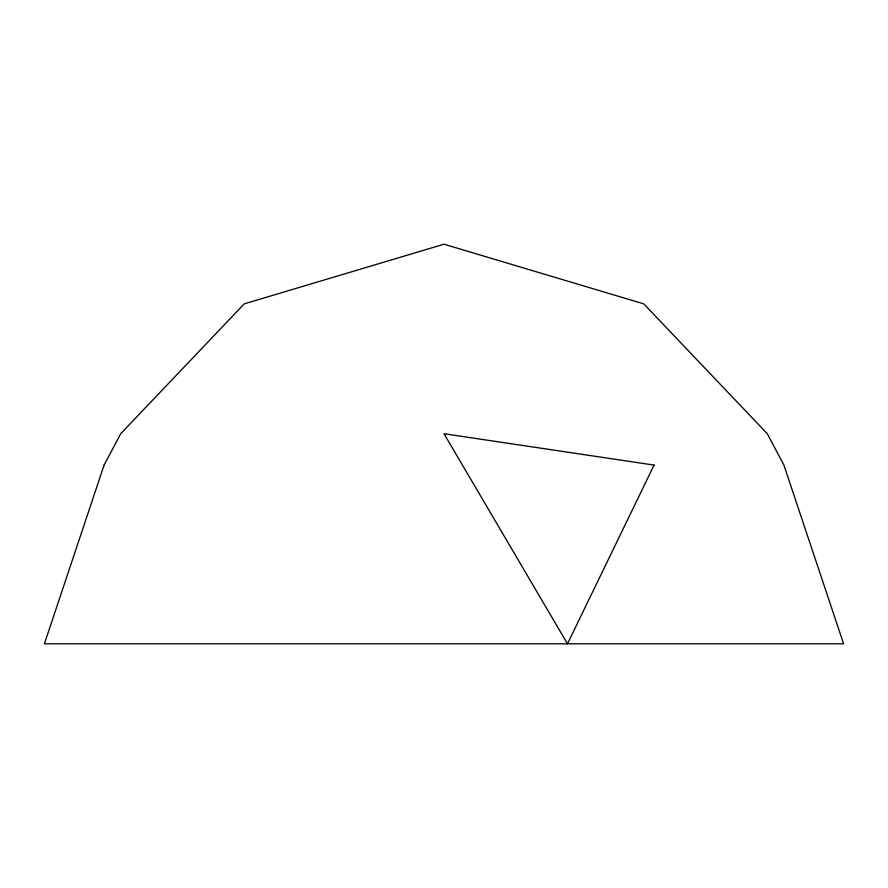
<?xml version="1.0" encoding="UTF-8"?>
<svg xmlns="http://www.w3.org/2000/svg" width="888" height="888" viewBox="0 0 888 888"><rect width="100%" height="100%" fill="white"/><g stroke="black" fill="none" stroke-linecap="round" stroke-linejoin="round"><path stroke-width="1.33" d="M104.085 465.09L44.4 643.8L843.6 643.8L783.915 465.09L767.288 433.721L643.8 303.885L444 244.2L244.2 303.885L120.713 433.721L104.085 465.09M654.079 465.09L567.488 643.8L444 433.721L654.079 465.09"/></g></svg>
